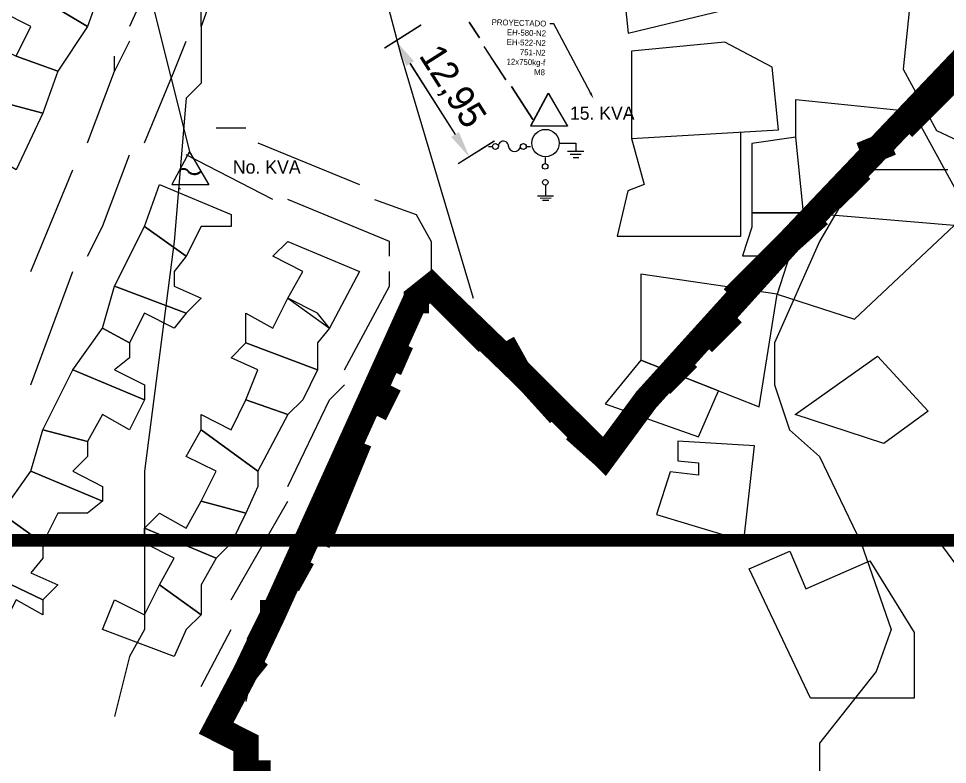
# Model space of a CAD drawing. Header units: millimetres. Extents: x -3588 to 75209, y -3737 to 38254.
# Drawn here: x 4632.6 to 4720.4, y 20570.8 to 20641.3 of the extents above; entities that cross this region are included whole.
import ezdxf
from ezdxf import colors
from ezdxf.entities.mleader import LeaderData, LeaderLine
from ezdxf.math import Vec2, Vec3

# ---------------------------------------------------------------- set-up
doc = ezdxf.new("R2010")
doc.units = ezdxf.units.MM
doc.linetypes.add('CONTINUA', pattern=[0])
doc.layers.add('Mancheta', color=255, linetype='Continuous')
doc.layers.add('P', color=253, linetype='Continuous')
doc.dimstyles.new('ISO-25', dxfattribs={"dimtxt": 2.5, "dimasz": 2.5, "dimexe": 1.25, "dimexo": 0.625, "dimtad": 1, "dimtxsty": 'Standard', "dimcen": 2.5, "dimadec": 0, "dimazin": 0, "dimtfac": 1, "dimtmove": 0, "dimatfit": 3, "dimfxl": 1, "dimarcsym": 0})

# ---------------------------------------------------------------- blocks, each defined once
blk = doc.blocks.new('*D242')
at = {"color": 0, "lineweight": -2, "transparency": 16777216}
for p, q in [((4670.632, 20640.675), (4667.209, 20638.505)), ((4669.603, 20637.063), (4673.859, 20630.349)), ((4677.564, 20629.738), (4674.141, 20627.568))]:
    blk.add_line(p, q, dxfattribs=at)
at = {"color": 0, "transparency": 16777216}
for points in [[(4669.955, 20637.286), (4669.251, 20636.84), (4668.265, 20639.174)], [(4674.211, 20630.572), (4673.507, 20630.126), (4675.197, 20628.237)]]:
    blk.add_solid(points, dxfattribs=at)
at = {"layer": 'Defpoints', "color": 0, "transparency": 16777216}
for p in [(4671.16, 20641.009), (4678.092, 20630.072), (4675.197, 20628.237)]:
    blk.add_point(p, dxfattribs=at)
at = {"color": 0, "transparency": 16777216, "insert": (4673.491, 20634.821), "char_height": 2.5, "attachment_point": 5, "rotation": 302.36849}
blk.add_mtext('12,95', dxfattribs=at)
blk = doc.blocks.new('*D708')
at = {"color": 0, "lineweight": -2, "transparency": 16777216}
for p, q in [((4670.609, 20640.671), (4667.186, 20638.501)), ((4669.58, 20637.059), (4673.836, 20630.345)), ((4677.541, 20629.734), (4674.119, 20627.565))]:
    blk.add_line(p, q, dxfattribs=at)
at = {"color": 0, "transparency": 16777216}
for points in [[(4669.932, 20637.282), (4669.229, 20636.836), (4668.242, 20639.171)], [(4674.188, 20630.568), (4673.484, 20630.122), (4675.174, 20628.234)]]:
    blk.add_solid(points, dxfattribs=at)
at = {"layer": 'Defpoints', "color": 0, "transparency": 16777216}
for p in [(4671.137, 20641.005), (4678.069, 20630.069), (4675.174, 20628.234)]:
    blk.add_point(p, dxfattribs=at)
at = {"color": 0, "transparency": 16777216, "insert": (4673.468, 20634.817), "char_height": 2.5, "attachment_point": 5, "rotation": 302.36849}
blk.add_mtext('12,95', dxfattribs=at)

msp = doc.modelspace()

# ---------------------------------------------------------------- linework, layer by layer
for p, q in [((4639.375, 20666.02), (4648.81, 20628.509)), ((4647.114, 20625.658), (4648.75, 20628.73)), ((4648.75, 20628.73), (4650.581, 20625.593)), ((4650.581, 20625.593), (4647.061, 20625.593)), ((4647.835, 20625.192), (4647.895, 20625.271))]:
    msp.add_line(p, q)
at = {"color": 10}
for p, q in [((4675.14, 20640.971), (4676.114, 20639.482)), ((4675.163, 20640.974), (4676.137, 20639.485)), ((4676.553, 20638.679), (4678.622, 20635.514)), ((4676.576, 20638.682), (4678.645, 20635.518)), ((4679.144, 20634.881), (4681.173, 20631.777)), ((4679.166, 20634.885), (4681.196, 20631.781)), ((4681.01, 20631.213), (4682.636, 20634.269)), ((4681.032, 20631.217), (4682.659, 20634.272)), ((4682.636, 20634.269), (4684.458, 20631.148)), ((4682.659, 20634.272), (4684.481, 20631.152)), ((4684.458, 20631.148), (4680.957, 20631.148)), ((4684.481, 20631.152), (4680.979, 20631.152)), ((4683.774, 20629.53), (4685.25, 20629.529)), ((4685.25, 20629.529), (4685.251, 20628.795)), ((4676.997, 20629.216), (4677.382, 20629.216)), ((4680.572, 20629.217), (4680.961, 20629.217)), ((4684.465, 20628.773), (4686.014, 20628.773)), ((4684.708, 20628.499), (4685.752, 20628.499)), ((4682.347, 20628.177), (4682.353, 20627.6)), ((4684.998, 20628.17), (4685.525, 20628.17)), ((4682.383, 20625.57), (4682.394, 20624.52)), ((4683.14, 20624.528), (4681.645, 20624.511)), ((4682.909, 20624.32), (4681.884, 20624.309)), ((4682.691, 20624.117), (4682.1, 20624.111))]:
    msp.add_line(p, q, dxfattribs=at)
at = {"color": 116}
msp.add_lwpolyline([(4689.178, 20649.96), (4690.21, 20639.923), (4704.703, 20643.454), (4703.988, 20647.857), (4699.899, 20650.238), (4689.178, 20649.96)], dxfattribs=at)
at = {"color": 244}
for points in [[(4717.574, 20649.961), (4716.208, 20636.54), (4719.339, 20630.739), (4725.656, 20627.782), (4727.591, 20646.776), (4717.574, 20649.961)], [(4690.51, 20638.228), (4690.51, 20629.965), (4704.406, 20630.804), (4703.818, 20636.718), (4699.326, 20639.067), (4690.51, 20638.228)], [(4706.061, 20630.111), (4706.061, 20633.674), (4717.098, 20632.528), (4721.598, 20624.3), (4721.004, 20621.755), (4706.783, 20622.943)], [(4690.51, 20629.965), (4691.713, 20625.615), (4690.185, 20625.021), (4689.166, 20620.737), (4700.84, 20620.737), (4700.84, 20630.589)], [(4701.901, 20629.517), (4701.901, 20621.585), (4701.01, 20618.871), (4705.467, 20618.871), (4706.783, 20622.943), (4701.901, 20622.943), (4706.783, 20622.943), (4706.061, 20630.111), (4701.901, 20629.517)], [(4705.467, 20618.871), (4704.298, 20615.254), (4711.604, 20612.906), (4721.004, 20621.755)], [(4691.386, 20617.157), (4691.386, 20609.027), (4688.043, 20604.907), (4696.848, 20601.788), (4698.743, 20606.132), (4691.386, 20609.027), (4702.59, 20604.617), (4704.298, 20615.254), (4691.386, 20617.157)], [(4706, 20603.889), (4713.781, 20609.416), (4718.562, 20604.201), (4714.374, 20601.142), (4706, 20603.889)], [(4696.84, 20599.315), (4696.84, 20598.167), (4694.159, 20598.462), (4692.877, 20594.436), (4701.142, 20591.944), (4702.14, 20600.914), (4694.901, 20601.384), (4694.901, 20599.502), (4696.84, 20599.315)], [(4719.927, 20591.412), (4724.932, 20584.622), (4730.119, 20587.077), (4726.661, 20595.231), (4719.927, 20591.412)], [(4701.652, 20589.312), (4705.476, 20590.969), (4706.996, 20587.425), (4713.03, 20590.049), (4717.235, 20583.279), (4717.235, 20577.065), (4707.434, 20577.065), (4701.652, 20589.312)]]:
    msp.add_lwpolyline(points, dxfattribs=at)
at = {"color": 10}
for centre, radius in [((4682.392, 20629.545), 1.294), ((4677.658, 20629.223), 0.276), ((4680.296, 20629.219), 0.276), ((4682.353, 20627.336), 0.263), ((4682.377, 20625.83), 0.26)]:
    msp.add_circle(centre, radius, dxfattribs=at)
for centre, radius, start, end in [((4678.414, 20629.245), 0.481, 356.0473, 179.98075), ((4679.456, 20629.311), 0.571, 190.00363, 350.3175)]:
    msp.add_arc(centre, radius, start, end, dxfattribs=at)
for centre, radius, start, end in [((4648.138, 20626.426), 0.695, 30.73389, 118.7597), ((4648.14, 20626.35), 0.695, 30.73389, 118.7597), ((4649.195, 20627.519), 0.868, 237.2728, 317.51801), ((4649.198, 20627.444), 0.868, 237.2728, 317.51801)]:
    msp.add_arc(centre, radius, start, end)
at = {"layer": 'P'}
for points in [[(4659.438, 20662.309), (4656.621, 20660.901), (4652.669, 20652.707), (4651.26, 20644.529), (4649.852, 20640.576), (4649.852, 20635.215), (4648.428, 20633.791), (4647.307, 20620.252), (4644.475, 20598.518), (4644.475, 20586.372), (4644.475, 20583.555), (4643.066, 20581.01), (4641.658, 20575.361)], [(4663.391, 20654.115), (4663.391, 20652.707), (4666.224, 20647.346), (4668.752, 20637.744), (4675.538, 20614.89)], [(4647.307, 20651.299), (4647.307, 20649.89), (4643.066, 20640.576)], [(4649.852, 20640.576), (4649.852, 20644.529), (4649.852, 20651.299)], [(4636.297, 20647.346), (4640.522, 20644.529), (4639.113, 20640.576), (4634.888, 20643.105), (4636.297, 20645.937), (4633.752, 20647.346), (4634.888, 20648.754), (4636.297, 20647.346)], [(4634.888, 20643.105), (4639.113, 20640.576), (4636.297, 20636.335), (4632.344, 20637.744), (4633.752, 20640.576), (4630.935, 20641.985), (4632.344, 20643.105), (4634.888, 20643.105)], [(4632.344, 20637.744), (4636.297, 20636.335), (4634.888, 20632.382), (4629.527, 20633.791), (4630.935, 20636.335), (4629.527, 20637.744), (4629.527, 20639.168), (4632.344, 20637.744)], [(4643.066, 20639.168), (4641.658, 20636.335)], [(4644.475, 20629.566), (4647.307, 20636.335), (4648.428, 20639.168)], [(4641.658, 20636.335), (4641.658, 20637.744)], [(4639.113, 20629.566), (4641.658, 20636.335)], [(4629.527, 20633.791), (4634.888, 20632.382), (4632.344, 20627.021), (4628.103, 20629.566), (4629.527, 20632.382), (4626.983, 20633.791), (4628.103, 20635.215), (4629.527, 20633.791)], [(4651.26, 20630.974), (4654.077, 20630.974)], [(4655.213, 20629.566), (4664.799, 20625.613)], [(4639.113, 20618.843), (4640.522, 20621.66), (4643.066, 20628.429)], [(4656.621, 20624.204), (4648.428, 20628.429)], [(4633.752, 20617.419), (4637.705, 20627.021)], [(4720.412, 20627.021), (4712.234, 20627.021), (4708.281, 20620.252), (4704.04, 20610.649), (4704.04, 20606.696), (4705.449, 20602.455), (4708.281, 20599.927), (4712.234, 20591.733), (4715.051, 20583.555), (4713.643, 20579.602), (4708.281, 20572.817), (4708.281, 20570)], [(4652.669, 20621.66), (4651.26, 20621.66), (4649.852, 20621.66), (4648.428, 20618.843), (4644.475, 20621.66), (4645.899, 20625.613), (4652.669, 20622.78), (4652.669, 20621.66)], [(4667.632, 20618.843), (4667.632, 20620.252), (4658.03, 20624.204)], [(4666.224, 20624.204), (4670.177, 20622.78), (4671.585, 20620.252), (4671.585, 20618.843), (4671.585, 20616.011)], [(4647.307, 20617.419), (4647.307, 20616.011), (4649.852, 20614.89), (4648.428, 20613.466), (4641.658, 20616.011), (4644.475, 20621.66), (4648.428, 20618.843), (4647.307, 20617.419)], [(4660.846, 20613.466), (4658.03, 20614.89), (4659.438, 20617.419), (4656.621, 20618.843), (4658.03, 20620.252), (4664.799, 20617.419), (4661.983, 20612.058), (4660.846, 20613.466)], [(4633.752, 20606.696), (4637.705, 20617.419)], [(4663.391, 20608.105), (4667.632, 20616.011), (4667.632, 20617.419)], [(4648.428, 20613.466), (4647.307, 20612.058), (4644.475, 20613.466), (4643.066, 20610.649), (4640.522, 20612.058), (4641.658, 20616.011), (4648.428, 20613.466)], [(4660.846, 20610.649), (4660.846, 20608.105), (4654.077, 20610.649), (4654.077, 20613.466), (4656.621, 20612.058), (4658.03, 20614.89), (4661.983, 20612.058), (4660.846, 20610.649)], [(4671.585, 20614.89), (4670.177, 20614.89), (4666.224, 20605.288)], [(4643.066, 20609.241), (4641.658, 20608.105), (4644.475, 20606.696), (4644.475, 20605.288), (4637.705, 20608.105), (4640.522, 20612.058), (4643.066, 20610.649), (4643.066, 20609.241)], [(4659.438, 20605.288), (4658.03, 20603.88), (4654.077, 20605.288), (4655.213, 20608.105), (4652.669, 20609.241), (4654.077, 20610.649), (4660.846, 20608.105), (4659.438, 20605.288)], [(4636.297, 20605.288), (4637.705, 20608.105), (4644.475, 20605.288), (4643.066, 20602.455), (4640.522, 20603.88), (4639.113, 20601.335), (4634.888, 20602.455), (4636.297, 20605.288)], [(4658.03, 20597.094), (4661.983, 20605.288), (4663.391, 20606.696)], [(4649.852, 20602.455), (4649.852, 20603.88), (4652.669, 20602.455), (4654.077, 20605.288), (4658.03, 20603.88), (4655.213, 20598.518), (4649.852, 20602.455)], [(4666.224, 20603.88), (4661.983, 20597.094), (4660.846, 20594.566)], [(4639.113, 20599.927), (4637.705, 20598.518), (4640.522, 20597.094), (4640.522, 20595.686), (4633.752, 20598.518), (4634.888, 20602.455), (4639.113, 20601.335), (4639.113, 20599.927)], [(4655.213, 20597.094), (4654.077, 20594.566), (4649.852, 20595.686), (4651.26, 20598.518), (4648.428, 20599.927), (4649.852, 20602.455), (4655.213, 20598.518), (4655.213, 20597.094)], [(4639.113, 20594.566), (4636.297, 20594.566), (4634.888, 20591.733), (4630.935, 20594.566), (4633.752, 20598.518), (4640.522, 20595.686), (4639.113, 20594.566)], [(4652.669, 20591.733), (4651.26, 20590.325), (4644.475, 20593.141), (4645.899, 20594.566), (4648.428, 20593.141), (4649.852, 20595.686), (4654.077, 20594.566), (4652.669, 20591.733)], [(4652.669, 20586.372), (4658.03, 20595.686)], [(4634.888, 20590.325), (4633.752, 20588.916), (4636.297, 20587.78), (4634.888, 20586.372), (4629.527, 20588.916), (4630.935, 20594.566), (4634.888, 20591.733), (4634.888, 20590.325)], [(4649.852, 20587.78), (4649.852, 20584.963), (4645.899, 20587.78), (4647.307, 20590.325), (4644.475, 20591.733), (4644.475, 20593.141), (4651.26, 20590.325), (4649.852, 20587.78)], [(4660.846, 20593.141), (4656.621, 20583.555)], [(4628.103, 20587.78), (4629.527, 20588.916), (4634.888, 20586.372), (4634.888, 20584.963), (4632.344, 20586.372), (4630.935, 20583.555), (4626.983, 20584.963), (4628.103, 20587.78)], [(4648.428, 20583.555), (4647.307, 20581.01), (4640.522, 20583.555), (4641.658, 20586.372), (4644.475, 20584.963), (4645.899, 20587.78), (4649.852, 20584.963), (4648.428, 20583.555)], [(4649.852, 20578.194), (4652.669, 20583.555)], [(4655.213, 20582.131), (4654.077, 20576.769)]]:
    msp.add_lwpolyline(points, dxfattribs=at)
for points, const_width in [([(4727.198, 20643.105), (4705.449, 20620.252), (4691.91, 20605.288), (4687.957, 20599.927), (4679.763, 20608.105), (4671.585, 20616.011), (4670.177, 20614.89), (4656.621, 20584.963), (4654.077, 20579.602), (4651.26, 20574.241), (4654.077, 20572.817), (4654.077, 20570), (4655.213, 20570), (4655.213, 20567.455)], 2.417), ([(4727.198, 20643.105), (4705.449, 20620.252), (4691.91, 20605.288), (4687.957, 20599.927), (4679.763, 20608.105), (4671.585, 20616.011), (4670.177, 20614.89), (4656.621, 20584.963), (4654.077, 20579.602), (4651.26, 20574.241), (4654.077, 20572.817), (4654.077, 20570)], 1.2), ([(4724.365, 20639.168), (4716.187, 20630.974)], 2.417), ([(4715.051, 20629.566), (4712.234, 20628.429)], 2.417), ([(4712.234, 20627.021), (4709.402, 20624.204)], 2.417), ([(4708.281, 20622.78), (4705.449, 20620.252), (4700.088, 20614.89)], 2.417), ([(4676.946, 20610.649), (4671.585, 20616.011), (4670.177, 20614.89), (4670.177, 20613.466)], 2.417), ([(4700.088, 20613.466), (4697.271, 20610.649)], 2.417), ([(4668.752, 20610.649), (4667.632, 20608.105)], 2.417), ([(4679.763, 20608.105), (4678.354, 20610.649)], 2.417), ([(4695.863, 20609.241), (4693.318, 20606.696)], 2.417), ([(4667.632, 20606.696), (4666.224, 20603.88)], 2.417), ([(4683.716, 20603.88), (4681.171, 20606.696)], 2.417), ([(4691.91, 20605.288), (4687.957, 20599.927), (4685.124, 20602.455)], 2.417), ([(4664.799, 20601.335), (4660.846, 20591.733)], 2.417), ([(-3587.169, 20592), (11613.461, 20592)], 1.2), ([(4659.438, 20590.325), (4658.03, 20587.78)], 2.417), ([(4656.621, 20586.372), (4656.621, 20584.963), (4655.213, 20582.131)], 2.417), ([(4655.213, 20581.01), (4654.077, 20579.602), (4651.26, 20574.241), (4654.077, 20572.817)], 2.417), ([(4654.077, 20571.408), (4654.077, 20570), (4655.213, 20570), (4655.213, 20567.455)], 2.417)]:
    msp.add_lwpolyline(points, dxfattribs=dict(at, const_width=const_width))

# ---------------------------------------------------------------- texts
at = {"color": 10, "insert": (4684.703, 20632.994), "char_height": 1.243, "attachment_point": 1}
msp.add_mtext_dynamic_manual_height_columns('15. KVA', width=17.75852, gutter_width=6.215, heights=[0], dxfattribs=at)
at = {"insert": (4652.838, 20627.905), "char_height": 1.2496, "attachment_point": 1}
msp.add_mtext_dynamic_manual_height_columns('No. KVA', width=17.85286, gutter_width=6.248, heights=[0], dxfattribs=at)

# ---------------------------------------------------------------- dimensions: what is measured, and where the dimension line sits
at = {"color": 1}
for p1, p2, picture, middle in [((4671.137, 20641.005), (4678.069, 20630.069), '*D708', (4673.468, 20634.817)), ((4671.16, 20641.009), (4678.092, 20630.072), '*D242', (4673.491, 20634.821))]:
    dim = msp.add_aligned_dim(p1=p1, p2=p2, distance=-3.428, dimstyle='ISO-25', dxfattribs=at)
    dim.commit()
    dim.dimension.update_dxf_attribs({"geometry": picture, "text_midpoint": middle})

# ---------------------------------------------------------------- leaders
at = {"layer": 'Mancheta', "color": 1, "linetype": 'CONTINUA'}
ml = msp.add_multileader_mtext('Standard', dxfattribs=at)
ml.set_content('PROYECTADO\\PEH-580-N2\\PEH-522-N2\\P751-N2    \\P12x750kg-f\\PM8', color=1)
ml.set_leader_properties()
ml.build(insert=Vec2(0, 0))
ml.multileader.update_dxf_attribs({"arrow_head_size": 0.648})
ctx = ml.context
ctx.base_point, ctx.char_height, ctx.arrow_head_size, ctx.landing_gap_size, ctx.plane_origin, ctx.plane_x_axis, ctx.plane_y_axis = Vec3(4676.8, 20640.986), 0.5529, 0.648, 0.324, Vec3(4684.634, 20649.573), Vec3(0.999611, -0.027885), Vec3(0.027885, 0.999611)
ctx.text_align_type = 2
notes = []
notes.append((ctx, [(0, (1, 1, 0), (4683.192, 20640.807), (-0.999611, 0.027885), 0.401, [(0, [(4686.935, 20633.718)], 0, [])])]))
ctx.mtext.insert, ctx.mtext.text_direction, ctx.mtext.rotation, ctx.mtext.width, ctx.mtext.alignment, ctx.mtext.flow_direction = Vec3(4682.475, 20641.109), Vec3(0.999611, -0.027885), 6.255297, 5.37864, 3, 5
for ctx, leaders in notes:
    for number, flags, end, landing, length, lines in leaders:
        leader = LeaderData()
        leader.index, (leader.has_last_leader_line, leader.has_dogleg_vector, leader.attachment_direction) = number, flags
        leader.last_leader_point, leader.dogleg_vector, leader.dogleg_length = Vec3(end), Vec3(landing), length
        for number, points, colour, breaks in lines:
            line = LeaderLine()
            line.index, line.vertices, line.color, line.breaks = number, Vec3.list(points), colors.encode_raw_color(colour), breaks
            leader.lines.append(line)
        ctx.leaders.append(leader)

doc.saveas('drawing.dxf')
